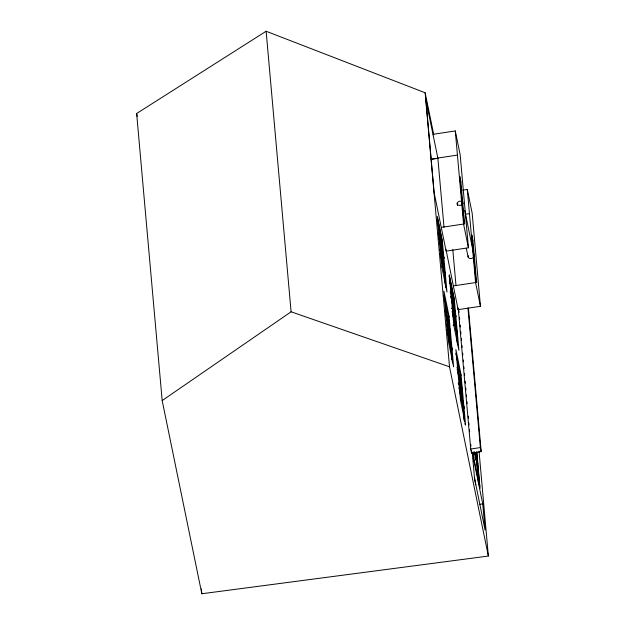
<?xml version="1.0" encoding="UTF-8"?>
<svg xmlns="http://www.w3.org/2000/svg" width="625" height="625" viewBox="0 0 625 625"><rect width="100%" height="100%" fill="white"/><g stroke="black" fill="none" stroke-linecap="round" stroke-linejoin="round"><path stroke-width="0.94" d="M162.18 400.57L291.094 311.805L449.516 366.812L488.359 556.055L201.828 593.75L162.18 400.57L136.641 113.5L266.133 31.25L425.141 92.773L433.773 134.828M432.969 134.312L455.281 130.945L460.156 154.68L468.438 247.773L446.125 251.141L434.141 192.734L425.883 99.773L437.867 158.18L431.266 159.172M457.367 155.102L437.844 158.047L444.016 227.242M431.289 159.297L437.898 158.305M462.648 190.172L467.297 189.469L472.172 213.211L480.453 306.297L458.141 309.664L445.961 249.32M465.664 214.195L469.383 213.633M441.25 227.398L463.562 224.031L455.281 130.945M438.18 233.758L438.898 233.648M438.227 234.281L438.945 234.18L443.984 258.43M442.938 255.883L441.695 241.891L442.406 241.781L437.484 217.789M439.641 250.141L440.352 250.031M444.312 271.336L443.156 258.281L443.867 258.172M445.719 287.117L444.617 274.703L445.328 274.594M448.742 276.211L449.453 276.102L454.375 300.094L458.945 350.367L453.695 324.797M453.266 285.93L475.578 282.562L467.297 189.469M450.148 292.062L450.867 291.961M450.195 292.594L450.914 292.492L455.836 316.484L455.125 316.594L456.203 328.719M454.906 314.195L453.664 300.203L454.375 300.094M451.609 308.453L452.32 308.344M449.43 328.797L448.344 316.664L449.062 316.562L453.625 366.828L448.375 341.258M446.289 324.914L447.008 324.812M446.344 325.484L447.055 325.375M453.102 325.25L453.82 325.141L449.242 274.781L454.492 300.352M450.477 332.414L449.758 332.523L446.539 316.836M450.805 344.25L449.805 333.055L450.523 332.945M457.602 344.477L456.586 333.016L457.297 332.906M452.453 362.844L451.266 349.477L451.984 349.375M456.852 367.375L457.562 367.266M461.312 386.172L460.32 374.977L461.031 374.875L465.594 425.141L460.344 399.57M458.258 383.227L458.977 383.125M458.312 383.797L459.023 383.688M462.445 390.727L461.727 390.836L458.344 374.047M463.023 405.359L461.773 391.367L462.492 391.258M464.422 421.156L463.234 407.789L463.953 407.688M464.68 424.023L465.398 423.914M468.43 308.109L481.195 451.609L471.57 453.07L470.734 449.023L480.367 447.57L467.945 307.938M473.156 458.164L473.867 458.055L473.352 452.227M478.719 483.086L476.992 463.656L477.711 463.547L475.422 452.391M479.891 504.281L482.734 503.852L472.305 453.016L474.625 479.156M464.75 210.469L472.344 247.484M472.734 249.383L474.102 256.031M463.562 224.031L468.438 247.773M475.578 282.562L480.453 306.297M457.141 203.641L457.531 205.539M466.297 248.25L468.047 256.789M442.523 242.039L437.273 216.469L441.844 266.828M437.148 219.742L437.523 221.586M437.906 223.438L441.695 241.891M449.688 280.82L453.664 300.203M437.805 223.18L441.516 241.242L442.508 252.438M449.773 281.492L453.484 299.555L454.477 310.75M438.734 232.859L443.82 257.641M450.703 291.172L455.953 316.742M438.984 237.977L443.156 258.281M450.953 296.289L455.125 316.594M439.07 238.617L442.969 257.633L444.297 272.555M450.844 295.984L454.938 315.945L456.102 329M440.188 249.242L445.492 275.383M452.164 307.555L457.461 333.695M480.367 447.57L481.195 451.609M441.57 259.242L444.562 274.133M453.344 316.609L456.531 332.445M440.258 253.477L444.617 274.703M452.109 311.461L456.586 333.016M441.727 266.484L446.977 292.055L442.406 241.781M449.18 316.82L443.93 291.242L448.5 341.609M461.148 375.133L455.898 349.555L460.469 399.922M443.992 295.438L448.344 316.664M455.844 353.422L460.32 374.977M475.539 452.508L477.633 462.727M445.383 307.633L450.633 333.203M457.352 365.945L462.602 391.516M474.859 452.375L476.727 461.906M474.703 452.5L476.992 463.656M474.477 451.734L476.781 462.984L478.586 483.211M445.258 310.906L445.641 312.75M445.914 314.344L449.805 333.055M457.102 368.859L457.492 370.758M457.797 371.984L461.773 391.367M446.844 324.023L452.094 349.594M464.062 407.906L458.812 382.336L464.117 408.469M446.891 324.586L452.141 350.164M472.648 452.484L480.031 488.445L476.766 451.727M447.828 332.117L450.953 347.328M460.383 393.281L462.922 405.641M447.102 329.18L451.266 349.477M459.07 387.492L463.234 407.789M447.18 329.828L451.086 348.844L452.031 359.445M459.156 388.141L463.055 407.156L464.258 420.648M136.641 113.5L137.227 116.367M479.023 451.102L488.359 556.055M482.734 503.852L485.062 529.992L474.359 477.391L475.727 484.836M476.703 452.289L479.781 486.859M475.992 452.398L476.75 460.938M475.844 452.43L476.344 458.023M473.219 451.945L473.734 457.742M458.883 310.531L459.055 312.469M459.492 317.32L459.664 319.258M460.18 325.078L460.352 327.016M460.781 331.859L460.953 333.805M461.391 338.648L461.562 340.586M461.992 345.438L462.164 347.375M462.68 353.195L462.852 355.133M463.281 359.984L463.461 361.922M463.891 366.766L464.062 368.711M464.492 373.555L464.664 375.492M465.18 381.312L465.352 383.25M465.789 388.102L465.961 390.039M466.391 394.891L466.563 396.828M466.992 401.68L467.164 403.617M468.289 416.219L468.461 418.156M468.891 423.008L469.062 424.945M469.492 429.797L469.672 431.734M470.789 444.336L470.961 446.281M471.305 450.156L471.57 453.07M458.312 309.391L470.734 449.023M452.797 249.641L456 285.617M457.977 307.852L458.141 309.664M456.406 332.375L457.516 344.906M460.133 374.336L461.211 386.453M461.594 390.719L462.586 401.914M444.43 274.062L445.633 287.562M448.164 316.023L449.328 329.078M449.625 332.406L450.617 343.602M425.141 92.773L449.516 366.812M266.133 31.25L291.094 311.805M201.398 588.898L201.828 593.75M463.188 202.875A3.062 2.078 -11.6 0 1 459.203 205.352A3.062 2.078 -11.6 0 1 457.797 202.203A3.062 2.078 -11.6 0 1 462.75 201.883M473.656 255.031A3.062 2.078 -11.6 0 1 471.148 258.508A3.062 2.078 -11.6 0 1 468.414 255.695M460.891 181.727L459.82 176.516L463.594 218.883L464.656 224.094L460.891 181.727M472.906 240.258L471.836 235.047L475.602 277.414L476.672 282.625L472.906 240.258"/></g></svg>
